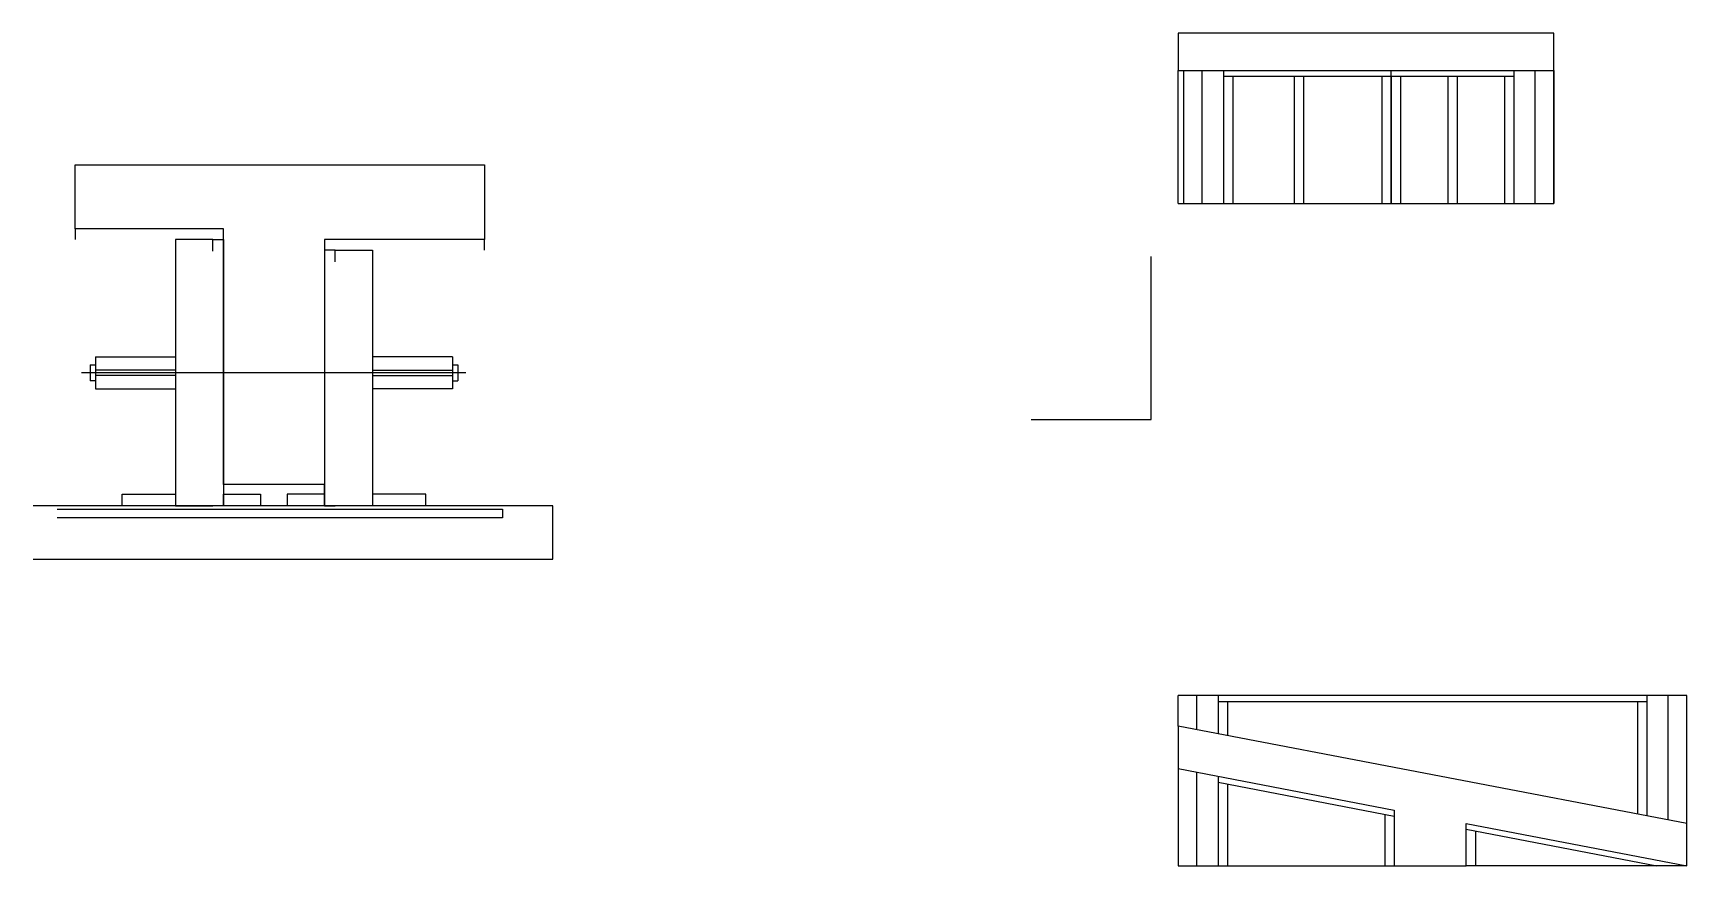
# Model space of a CAD drawing. Header units: metres. Extents: x 182 to 803, y 9642 to 9954.
import ezdxf

# ---------------------------------------------------------------- set-up
doc = ezdxf.new("R2010")
doc.units = ezdxf.units.M
for name, color, linetype in [('barrote', 7, 'Continuous'), ('CONCRETO', 7, 'Continuous'), ('COTA', 7, 'Continuous'), ('Madeira', 7, 'Continuous'), ('NOMENCLATURA', 7, 'Continuous'), ('Painéis', 7, 'Continuous'), ('SARR_2.2x7', 7, 'Continuous'), ('SARR_3.5x7', 7, 'Continuous'), ('SCO-___-LAJ', 7, 'Continuous'), ('TENSOR', 7, 'Continuous')]:
    doc.layers.add(name, color=color, linetype=linetype)

msp = doc.modelspace()

# ---------------------------------------------------------------- linework, layer by layer
at = {"color": 7, "lineweight": 25}
for p, q in [((205.52, 9832.94), (205.52, 9820.94)), ((205.52, 9832.94), (235.52, 9832.94)), ((339.52, 9832.94), (309.52, 9832.94)), ((339.52, 9832.94), (339.52, 9820.94)), ((203.52, 9829.94), (203.52, 9823.94)), ((203.52, 9829.94), (205.52, 9829.94)), ((235.52, 9827.94), (205.52, 9827.94)), ((235.52, 9825.94), (205.52, 9825.94)), ((309.52, 9827.94), (339.52, 9827.94)), ((309.52, 9825.94), (339.52, 9825.94)), ((339.52, 9829.94), (341.52, 9829.94)), ((341.52, 9829.94), (341.52, 9823.94)), ((205.52, 9823.94), (203.52, 9823.94)), ((205.52, 9820.94), (235.52, 9820.94)), ((339.52, 9820.94), (309.52, 9820.94)), ((339.52, 9823.94), (341.52, 9823.94))]:
    msp.add_line(p, q, dxfattribs=at)
at = {"layer": 'barrote', "color": 7, "lineweight": 25}
msp.add_lwpolyline([(182.07, 9756.97), (377.25, 9756.97), (377.25, 9776.97), (182.07, 9776.97)], dxfattribs=at)
at = {"layer": 'CONCRETO', "color": 7, "lineweight": 25}
msp.add_lwpolyline([(197.92, 9880.97), (197.92, 9904.97), (351.52, 9904.97), (351.52, 9876.97), (291.52, 9876.97), (291.52, 9784.97), (253.52, 9784.97), (253.52, 9880.97)], dxfattribs=at)
at = {"layer": 'COTA', "color": 7, "lineweight": 25}
for p, q in [((753.05, 9954.46), (612.05, 9954.46)), ((612.05, 9954.46), (612.05, 9940.46)), ((753.05, 9940.46), (753.05, 9954.46)), ((612.06, 9694.25), (612.06, 9678.26)), ((803.06, 9641.74), (803.06, 9657.72)), ((693.13, 9641.74), (720.13, 9641.74))]:
    msp.add_line(p, q, dxfattribs=at)
at = {"layer": 'Madeira', "color": 7, "lineweight": 25}
for points in [[(249.52, 9872.57), (249.52, 9876.97), (235.52, 9876.97), (235.52, 9872.57)], [(249.52, 9876.97), (235.52, 9876.97), (235.52, 9776.97), (249.52, 9776.97)], [(295.52, 9868.57), (295.52, 9872.97), (309.52, 9872.97), (309.52, 9868.57)], [(295.52, 9872.97), (309.52, 9872.97), (309.52, 9776.97), (295.52, 9776.97)], [(215.52, 9776.97), (215.52, 9781.37), (235.52, 9781.37), (235.52, 9776.97)], [(253.52, 9776.97), (253.52, 9781.37), (267.52, 9781.37), (267.52, 9776.97)], [(291.52, 9776.97), (291.52, 9781.37), (277.52, 9781.37), (277.52, 9776.97)], [(329.52, 9776.97), (329.52, 9781.37), (309.52, 9781.37), (309.52, 9776.97)]]:
    msp.add_lwpolyline(points, dxfattribs=at)
at = {"layer": 'NOMENCLATURA', "color": 7, "lineweight": 25}
for p, q in [((601.85, 9809.33), (601.85, 9870.53)), ((556.86, 9809.33), (601.85, 9809.33))]:
    msp.add_line(p, q, dxfattribs=at)
at = {"layer": 'Painéis', "color": 7, "lineweight": 25}
for p, q in [((612.05, 9890.46), (612.05, 9940.46)), ((612.05, 9940.46), (753.05, 9940.46)), ((614.05, 9940.46), (614.05, 9890.46)), ((692.05, 9890.46), (692.05, 9940.46)), ((753.05, 9890.46), (753.05, 9940.46)), ((612.05, 9890.46), (753.05, 9890.46)), ((803.06, 9705.74), (612.06, 9705.74)), ((612.06, 9694.25), (612.06, 9705.74)), ((803.06, 9657.72), (803.06, 9705.74)), ((803.06, 9657.72), (612.06, 9694.25)), ((612.06, 9678.26), (693.13, 9662.71)), ((612.06, 9678.26), (612.06, 9641.74)), ((693.13, 9662.71), (693.13, 9641.74)), ((720.13, 9641.74), (720.13, 9657.73)), ((720.13, 9657.73), (803.06, 9641.8)), ((612.06, 9641.74), (693.13, 9641.74)), ((803.06, 9641.74), (720.13, 9641.74))]:
    msp.add_line(p, q, dxfattribs=at)
for points in [[(253.52, 9876.97), (253.52, 9880.97), (197.92, 9880.97), (197.92, 9876.97)], [(249.52, 9876.97), (253.52, 9876.97), (253.52, 9776.97), (249.52, 9776.97)], [(351.52, 9872.97), (351.52, 9876.97), (291.52, 9876.97), (291.52, 9872.97)], [(295.52, 9872.97), (291.52, 9872.97), (291.52, 9776.97), (295.52, 9776.97)], [(291.52, 9781.37), (291.52, 9784.97), (253.52, 9784.97), (253.52, 9781.37)]]:
    msp.add_lwpolyline(points, dxfattribs=at)
at = {"layer": 'SARR_2.2x7', "color": 7, "lineweight": 25}
for p, q in [((621.05, 9890.46), (621.05, 9940.46)), ((629.05, 9938.26), (692.05, 9938.26)), ((692.05, 9938.26), (738.05, 9938.26)), ((746.05, 9890.46), (746.05, 9940.46)), ((619.06, 9692.91), (619.06, 9705.74)), ((627.06, 9703.54), (788.06, 9703.54)), ((796.06, 9659.06), (796.06, 9705.74)), ((619.06, 9641.74), (619.06, 9676.91)), ((627.06, 9673.14), (693.13, 9660.47)), ((720.13, 9655.49), (791.71, 9641.74))]:
    msp.add_line(p, q, dxfattribs=at)
at = {"layer": 'SARR_3.5x7', "color": 7, "lineweight": 25}
for p, q in [((629.05, 9940.46), (629.05, 9890.46)), ((632.55, 9938.26), (632.55, 9890.46)), ((655.55, 9938.26), (655.55, 9890.46)), ((659.05, 9938.26), (659.05, 9890.46)), ((688.55, 9938.26), (688.55, 9890.46)), ((692.05, 9938.26), (692.05, 9890.46)), ((695.55, 9938.26), (695.55, 9890.46)), ((713.3, 9938.26), (713.3, 9890.46)), ((716.8, 9938.26), (716.8, 9890.46)), ((734.55, 9938.26), (734.55, 9890.46)), ((738.05, 9940.46), (738.05, 9890.46)), ((753.05, 9940.46), (753.05, 9890.46)), ((688.55, 9890.46), (692.05, 9890.46)), ((692.05, 9890.46), (695.55, 9890.46)), ((749.55, 9890.46), (753.05, 9890.46)), ((627.06, 9705.74), (627.06, 9691.38)), ((630.56, 9703.54), (630.56, 9690.71)), ((784.56, 9703.54), (784.56, 9661.26)), ((788.06, 9705.74), (788.06, 9660.59)), ((627.06, 9675.38), (627.06, 9641.74)), ((630.56, 9672.47), (630.56, 9641.74)), ((689.63, 9661.14), (689.63, 9641.74)), ((723.63, 9654.82), (723.63, 9641.74))]:
    msp.add_line(p, q, dxfattribs=at)
at = {"layer": 'SCO-___-LAJ', "color": 7, "lineweight": 25}
msp.add_lwpolyline([(191.07, 9775.64), (358.38, 9775.64), (358.38, 9772.44), (191.07, 9772.44)], dxfattribs=at)
at = {"layer": 'TENSOR', "color": 7, "lineweight": 25}
msp.add_line((344.52, 9826.94), (200.22, 9826.94), dxfattribs=at)

doc.saveas('drawing.dxf')
